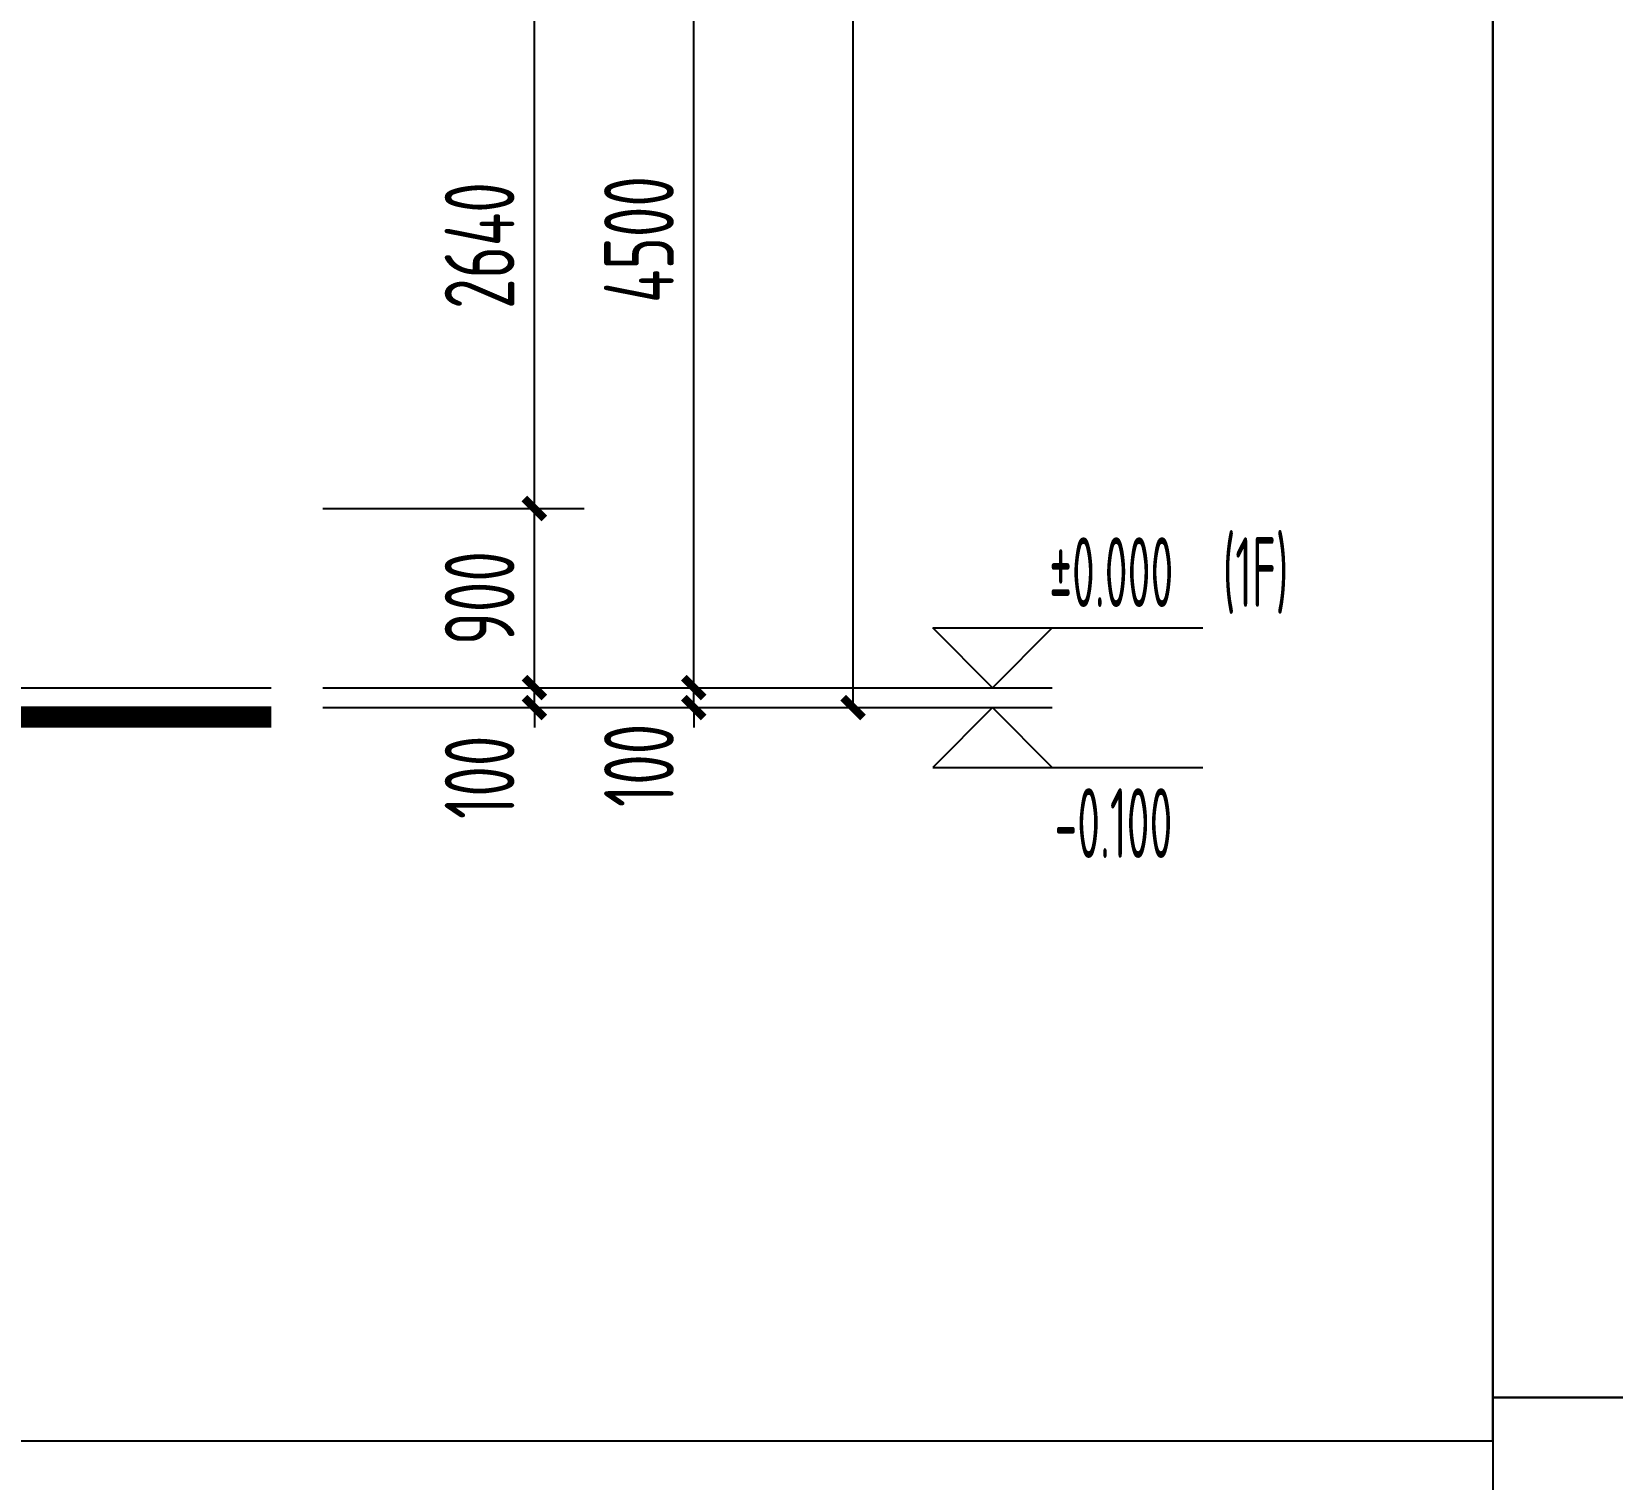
# Model space of a CAD drawing. Extents: x -863035 to 270371, y -8918 to 240488.
# Drawn here: x 196719 to 204656, y 143481 to 150750 of the extents above; entities that cross this region are included whole.
import ezdxf

# ---------------------------------------------------------------- set-up
doc = ezdxf.new("R2010")
doc.units = 0
doc.header["$LTSCALE"] = 1000
doc.header["$MEASUREMENT"] = 0
doc.linetypes.add('109-34 轴网$0$L1$0$$AUDIT_BAD_LTYPE1', pattern=[0])
for name, color, linetype in [('01-标注_尺寸', 124, 'Continuous'), ('01-标注_标高', 200, 'Continuous'), ('01-标注_轴线坐标', 132, 'Continuous'), ('02-TEXT_标注', 130, 'Continuous'), ('E-立面', 255, 'Continuous'), ('E-立面轮廓', 241, 'Continuous')]:
    doc.layers.add(name, color=color, linetype=linetype)
doc.layers.add('04-不打印_辅助线', color=165, linetype='Continuous', plot=False)
doc.styles.add('_TCH_DIM', font='ROS1', dxfattribs={"width": 0.75, "bigfont": 'JD'})
doc.styles.add('_TCH_DIM_T3', font='ROS1', dxfattribs={"width": 0.75, "bigfont": 'JD'})
doc.dimstyles.new('_TCH_ARCH&&100', dxfattribs={"dimtxt": 350, "dimasz": 100, "dimexe": 250, "dimexo": 300, "dimgap": 100, "dimtad": 1, "dimdec": 0, "dimzin": 0, "dimdsep": 46, "dimtxsty": '_TCH_DIM_T3', "dimblk": 'ARCHTICK', "dimcen": 0.09, "dimclrt": 7, "dimazin": 2, "dimtfac": 1, "dimtdec": 0, "dimtix": 1, "dimtmove": 2, "dimatfit": 3, "dimfxl": 0, "dimtolj": 1, "dimtzin": 0, "dimarcsym": 0})

# ---------------------------------------------------------------- blocks, each defined once
blk = doc.blocks.new('_ArchTick')
at = {"color": 0, "linetype": 'ByBlock', "const_width": 0.4}
blk.add_lwpolyline([(-0.5, -0.5), (0.5, 0.5)], dxfattribs=at)
blk = doc.blocks.new('*D2365')
at = {"layer": '01-标注_轴线坐标', "color": 0, "lineweight": -2, "transparency": 16777216}
for p, q in [((51695.3, -19218.3), (53008.3, -19218.3)), ((52758.3, -23718.3), (52758.3, -19218.3)), ((51695.3, -23718.3), (53008.3, -23718.3))]:
    blk.add_line(p, q, dxfattribs=at)
at = {"layer": 'Defpoints', "color": 0, "transparency": 16777216}
for p in [(51395.3, -19218.3), (52758.3, -19218.3), (51395.3, -23718.3)]:
    blk.add_point(p, dxfattribs=at)
at = {"layer": '01-标注_轴线坐标', "color": 0, "lineweight": -2, "transparency": 16777216, "xscale": 100, "yscale": 100, "zscale": 100}
for p, rotation in [((52758.3, -19218.3), 90), ((52758.3, -23718.3), 270)]:
    blk.add_blockref('_ArchTick', p, dxfattribs=dict(at, rotation=rotation))
at = {"layer": '01-标注_轴线坐标', "color": 7, "transparency": 16777216, "insert": (52483.3, -21468.3), "char_height": 350, "attachment_point": 5, "rotation": 90, "style": '_TCH_DIM_T3'}
blk.add_mtext('\\A1;4500', dxfattribs=at)
blk = doc.blocks.new('*D2366')
at = {"layer": '01-标注_轴线坐标', "color": 0, "lineweight": -2, "transparency": 16777216}
for p, q in [((52758.3, -23718.3), (52758.3, -23618.3)), ((51695.3, -23718.3), (53008.3, -23718.3)), ((52758.3, -23818.3), (52758.3, -23718.3)), ((51695.3, -23818.3), (53008.3, -23818.3)), ((52758.3, -23818.3), (52758.3, -23918.3))]:
    blk.add_line(p, q, dxfattribs=at)
at = {"layer": 'Defpoints', "color": 0, "transparency": 16777216}
for p in [(51395.3, -23718.3), (52758.3, -23718.3), (51395.3, -23818.3)]:
    blk.add_point(p, dxfattribs=at)
at = {"layer": '01-标注_轴线坐标', "color": 0, "lineweight": -2, "transparency": 16777216, "xscale": 100, "yscale": 100, "zscale": 100}
for p, rotation in [((52758.3, -23718.3), 270), ((52758.3, -23818.3), 90)]:
    blk.add_blockref('_ArchTick', p, dxfattribs=dict(at, rotation=rotation))
at = {"layer": '01-标注_轴线坐标', "color": 7, "transparency": 16777216, "insert": (52483.3, -24108.7), "char_height": 350, "attachment_point": 5, "rotation": 90, "style": '_TCH_DIM_T3'}
blk.add_mtext('\\A1;100', dxfattribs=at)
blk = doc.blocks.new('*D2367')
at = {"layer": '01-标注_轴线坐标', "color": 0, "lineweight": -2, "transparency": 16777216}
for p, q in [((51195.3, -2918.3), (53808.3, -2918.3)), ((53558.3, -23818.3), (53558.3, -2918.3)), ((51195.3, -23818.3), (53808.3, -23818.3))]:
    blk.add_line(p, q, dxfattribs=at)
at = {"layer": 'Defpoints', "color": 0, "transparency": 16777216}
for p in [(50895.3, -2918.3), (53558.3, -2918.3), (50895.3, -23818.3)]:
    blk.add_point(p, dxfattribs=at)
at = {"layer": '01-标注_轴线坐标', "color": 0, "lineweight": -2, "transparency": 16777216, "xscale": 100, "yscale": 100, "zscale": 100}
for p, rotation in [((53558.3, -2918.3), 90), ((53558.3, -23818.3), 270)]:
    blk.add_blockref('_ArchTick', p, dxfattribs=dict(at, rotation=rotation))
at = {"layer": '01-标注_轴线坐标', "color": 7, "transparency": 16777216, "insert": (53283.3, -13368.3), "char_height": 350, "attachment_point": 5, "rotation": 90, "style": '_TCH_DIM_T3'}
blk.add_mtext('\\A1;20900', dxfattribs=at)
blk = doc.blocks.new('*D1773')
at = {"layer": '01-标注_尺寸', "color": 0, "lineweight": -2, "transparency": 16777216}
for p, q in [((198180, 150996.2), (199492.9, 150996.2)), ((199242.9, 148356.2), (199242.9, 150996.2)), ((198180, 148356.2), (199492.9, 148356.2))]:
    blk.add_line(p, q, dxfattribs=at)
at = {"layer": 'Defpoints', "color": 0, "transparency": 16777216}
for p in [(197880, 150996.2), (199242.9, 150996.2), (197880, 148356.2)]:
    blk.add_point(p, dxfattribs=at)
at = {"layer": '01-标注_尺寸', "color": 0, "lineweight": -2, "transparency": 16777216, "xscale": 100, "yscale": 100, "zscale": 100}
for p, rotation in [((199242.9, 150996.2), 90), ((199242.9, 148356.2), 270)]:
    blk.add_blockref('_ArchTick', p, dxfattribs=dict(at, rotation=rotation))
at = {"layer": '01-标注_尺寸', "color": 7, "transparency": 16777216, "insert": (198967.9, 149676.2), "char_height": 350, "attachment_point": 5, "rotation": 90, "style": '_TCH_DIM_T3'}
blk.add_mtext('\\A1;2640', dxfattribs=at)
blk = doc.blocks.new('*D1774')
at = {"layer": '01-标注_尺寸', "color": 0, "lineweight": -2, "transparency": 16777216}
for p, q in [((198180, 148356.2), (199492.9, 148356.2)), ((199242.9, 147456.2), (199242.9, 148356.2)), ((198180, 147456.2), (199492.9, 147456.2))]:
    blk.add_line(p, q, dxfattribs=at)
at = {"layer": 'Defpoints', "color": 0, "transparency": 16777216}
for p in [(197880, 148356.2), (199242.9, 148356.2), (197880, 147456.2)]:
    blk.add_point(p, dxfattribs=at)
at = {"layer": '01-标注_尺寸', "color": 0, "lineweight": -2, "transparency": 16777216, "xscale": 100, "yscale": 100, "zscale": 100}
for p, rotation in [((199242.9, 148356.2), 90), ((199242.9, 147456.2), 270)]:
    blk.add_blockref('_ArchTick', p, dxfattribs=dict(at, rotation=rotation))
at = {"layer": '01-标注_尺寸', "color": 7, "transparency": 16777216, "insert": (198967.9, 147906.2), "char_height": 350, "attachment_point": 5, "rotation": 90, "style": '_TCH_DIM_T3'}
blk.add_mtext('\\A1;900', dxfattribs=at)
blk = doc.blocks.new('*D1775')
at = {"layer": '01-标注_尺寸', "color": 0, "lineweight": -2, "transparency": 16777216}
for p, q in [((199242.9, 147456.2), (199242.9, 147556.2)), ((198180, 147456.2), (199492.9, 147456.2)), ((199242.9, 147356.2), (199242.9, 147456.2)), ((198180, 147356.2), (199492.9, 147356.2)), ((199242.9, 147356.2), (199242.9, 147256.2))]:
    blk.add_line(p, q, dxfattribs=at)
at = {"layer": 'Defpoints', "color": 0, "transparency": 16777216}
for p in [(197880, 147456.2), (199242.9, 147456.2), (197880, 147356.2)]:
    blk.add_point(p, dxfattribs=at)
at = {"layer": '01-标注_尺寸', "color": 0, "lineweight": -2, "transparency": 16777216, "xscale": 100, "yscale": 100, "zscale": 100}
for p, rotation in [((199242.9, 147456.2), 270), ((199242.9, 147356.2), 90)]:
    blk.add_blockref('_ArchTick', p, dxfattribs=dict(at, rotation=rotation))
at = {"layer": '01-标注_尺寸', "color": 7, "transparency": 16777216, "insert": (198967.9, 147006.2), "char_height": 350, "attachment_point": 5, "rotation": 90, "style": '_TCH_DIM_T3'}
blk.add_mtext('\\A1;100', dxfattribs=at)
blk = doc.blocks.new('hgrsjhytd')
at = {"layer": '01-标注_标高'}
for p, q in [((54258.3, -23718.3), (53958.3, -23418.3)), ((53958.3, -23418.3), (55314.8, -23418.3)), ((54258.3, -23718.3), (54558.3, -23418.3)), ((52758.3, -23718.3), (54558.3, -23718.3)), ((52758.3, -23818.3), (54558.3, -23818.3)), ((54258.3, -23818.3), (53958.3, -24118.3)), ((54258.3, -23818.3), (54558.3, -24118.3)), ((53958.3, -24118.3), (55314.8, -24118.3))]:
    blk.add_line(p, q, dxfattribs=at)
at = {"layer": '04-不打印_辅助线'}
blk.add_lwpolyline([(5587.2, -23718.3), (50637.1, -23718.3)], dxfattribs=at)
at = {"layer": 'E-立面', "linetype": '109-34 轴网$0$L1$0$$AUDIT_BAD_LTYPE1'}
blk.add_lwpolyline([(50637.1, -23818.3), (5610.2, -23818.3)], dxfattribs=at)
at = {"layer": 'E-立面轮廓', "linetype": '109-34 轴网$0$L1$0$$AUDIT_BAD_LTYPE1', "const_width": 100}
blk.add_lwpolyline([(50637.1, -23868.3), (5610.2, -23868.3)], dxfattribs=at)
at = {"layer": '02-TEXT_标注', "style": '_TCH_DIM', "width": 0.5625}
for s, p in [('(1F)', (55414.8, -23313.3)), ('%%P0.000', (54543.3, -23313.3)), ('-0.100', (54569.5, -24573.3))]:
    blk.add_text(s, height=350, dxfattribs=at).set_placement(p)
at = {"layer": '01-标注_轴线坐标'}
for p1, p2, distance, picture, middle in [((50895.3, -23818.3), (50895.3, -2918.3), -2663, '*D2367', (53283.3, -13368.3)), ((51395.3, -23718.3), (51395.3, -19218.3), -1363, '*D2365', (52483.3, -21468.3))]:
    dim = blk.add_aligned_dim(p1=p1, p2=p2, distance=distance, dimstyle='_TCH_ARCH&&100', dxfattribs=at)
    dim.commit()
    dim.dimension.update_dxf_attribs({"geometry": picture, "text_midpoint": middle})
dim = blk.add_linear_dim(base=(52758.3, -23718.3), p1=(51395.3, -23818.3), p2=(51395.3, -23718.3), angle=90, dimstyle='_TCH_ARCH&&100', dxfattribs=at)
dim.commit()
dim.dimension.update_dxf_attribs({"geometry": '*D2366', "text_midpoint": (52483.3, -24108.7), "dimtype": 161})

msp = doc.modelspace()

# ---------------------------------------------------------------- linework, layer by layer
at = {"layer": '04-不打印_辅助线'}
for points in [[(147284.7, 143674.5), (204055.1, 143674.5), (204055.1, 171174.5), (147284.7, 171174.5)], [(229685, 171174.5), (204055.1, 171174.5), (204055.1, 143892.3), (229685, 143892.3)], [(229685, 143892.3), (204055.1, 143892.3), (204055.1, 116752.5), (229685, 116752.5)], [(147284.7, 143674.5), (204055.1, 143674.5), (204055.1, 116174.5), (147284.7, 116174.5)]]:
    msp.add_lwpolyline(points, close=True, dxfattribs=at)

# ---------------------------------------------------------------- next in the draw order: block references
msp.add_blockref('hgrsjhytd', (147284.7, 171174.5))

# ---------------------------------------------------------------- next in the draw order: dimensions: what is measured, and where the dimension line sits
at = {"layer": '01-标注_尺寸'}
for p1, p2, picture, middle in [((197880, 148356.2), (197880, 150996.2), '*D1773', (198967.9, 149676.2)), ((197880, 147456.2), (197880, 148356.2), '*D1774', (198967.9, 147906.2))]:
    dim = msp.add_aligned_dim(p1=p1, p2=p2, distance=-1363, dimstyle='_TCH_ARCH&&100', dxfattribs=at)
    dim.commit()
    dim.dimension.update_dxf_attribs({"geometry": picture, "text_midpoint": middle})
dim = msp.add_linear_dim(base=(199242.9, 147456.2), p1=(197880, 147356.2), p2=(197880, 147456.2), angle=90, dimstyle='_TCH_ARCH&&100', dxfattribs=at)
dim.commit()
dim.dimension.update_dxf_attribs({"geometry": '*D1775', "text_midpoint": (198967.9, 147006.2), "dimtype": 161})

doc.saveas('drawing.dxf')
